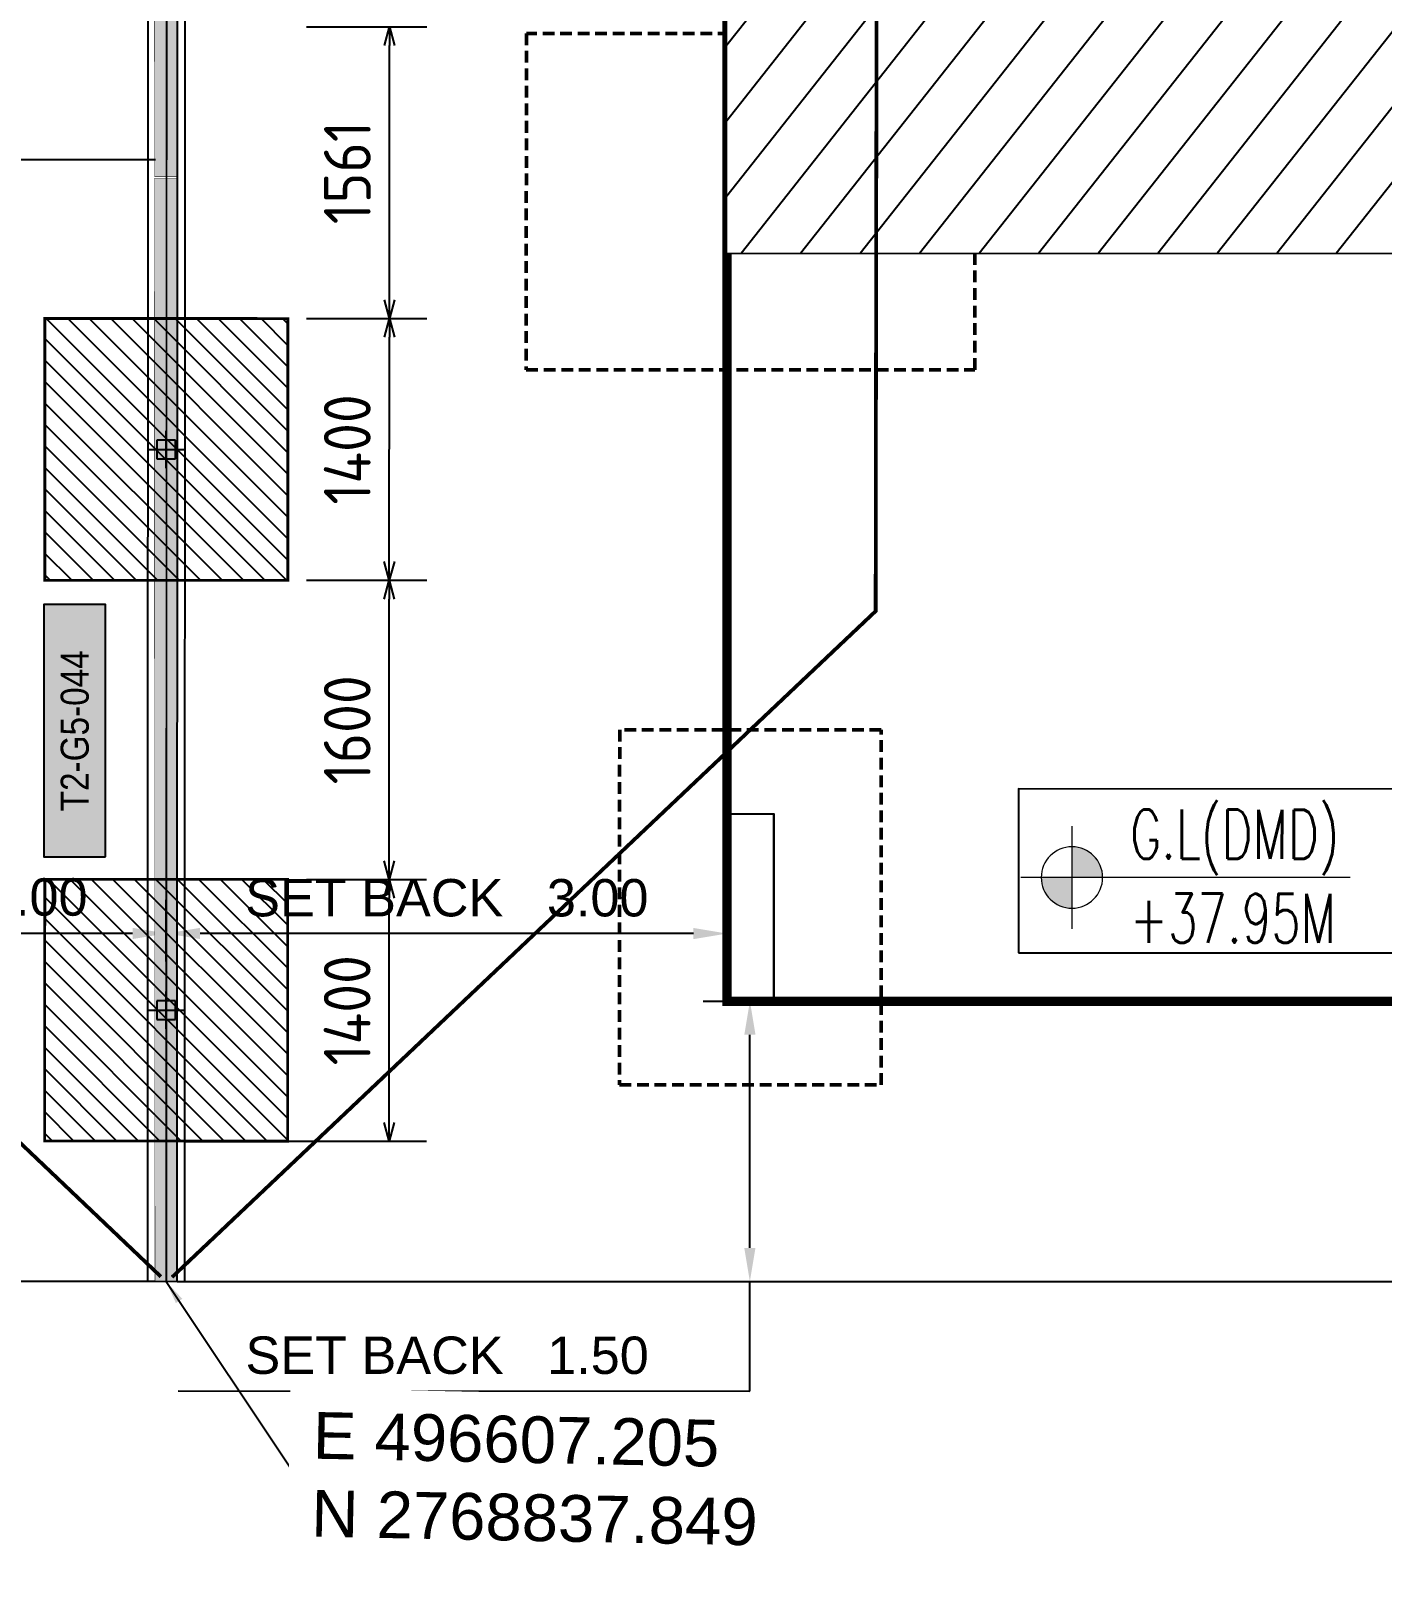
# Model space of a CAD drawing. Header units: centimetres. Extents: x -6122352 to 4157695, y -1694241 to 1947892.
# Drawn here: x 101326 to 108558, y -200306 to -192077 of the extents above; entities that cross this region are included whole.
import ezdxf
from ezdxf.enums import TextEntityAlignment as Align
from ezdxf.xclip import XClip

# ---------------------------------------------------------------- set-up
doc = ezdxf.new("R2010")
doc.units = ezdxf.units.CM
doc.header["$MEASUREMENT"] = 0
doc.header["$XCLIPFRAME"] = 2
doc.header["$PDMODE"] = 66
doc.header["$PDSIZE"] = 100
doc.linetypes.add('DASHED2', pattern=[0.375, 0.25, -0.125])
doc.linetypes.add('XR-AR-END-SETTING OUT PLAN$0$23261-XR-AR-SI-GF$0$HIDDEN', pattern=[0.375, 0.25, -0.125])
for name, color, linetype in [('00-MI-DIM', 7, 'Continuous'), ('23585-XR-AR-BOUNDARY WALLS AND SETBACKS$0$setback', 7, 'XR-AR-END-SETTING OUT PLAN$0$23261-XR-AR-SI-GF$0$HIDDEN'), ('@MI-FOOTINGS', 7, 'Continuous'), ('@MI-MEP', 7, 'Continuous'), ('@MI-REF LAYER', 7, 'Continuous'), ('@MI-TYPE-02', 6, 'Continuous'), ('B_TH_4', 7, 'Continuous'), ('PANEL-TAGS', 7, 'Continuous'), ('XREF1$0$S-LEVELS', 2, 'Continuous'), ('XREF1$0$TYPICAL NEW PROFILE', 3, 'Continuous')]:
    doc.layers.add(name, color=color, linetype=linetype)
doc.layers.add('08-Compound Wall-2', color=6, linetype='Continuous', lineweight=25, true_color=0xff00ff)
doc.layers.add('23585-XR-AR-DAMAC PLOT LIMITS$0$1-End units', color=7, linetype='Continuous', lineweight=5, true_color=0xf8991e)
for name, color, linetype, lineweight in [('@ Foundations', 4, 'DASHED2', 50), ('A-ANNO-TEXT', 3, 'Continuous', 25), ('Text Coordinate', 7, 'Continuous', 15), ('XR-AR-END-SETTING OUT PLAN$0$23585-XR-AR-END-GROUND FLOOR$0$A-GLAZ-SILL', 8, 'Continuous', 5), ('XR-AR-END-SETTING OUT PLAN$0$23585-XR-AR-END-GROUND FLOOR$0$A-GLAZ-WNDO', 232, 'Continuous', 9), ('XR-AR-END-SETTING OUT PLAN$0$23585-XR-AR-END-GROUND FLOOR$0$A-WALL', 7, 'Continuous', 30), ('XR-AR-END-SETTING OUT PLAN$0$23585-XR-AR-END-GROUND FLOOR$0$S-COLS', 51, 'Continuous', 40), ('XR-AR-END-SETTING OUT PLAN$0$23585-XR-AR-END-GROUND FLOOR$0$S-COLS-PATT', 8, 'Continuous', 5), ('XREF1$0$36-TAGLVL', 23, 'Continuous', 9)]:
    doc.layers.add(name, color=color, linetype=linetype, lineweight=lineweight)
doc.styles.add('DIMTEXT', font='romans.shx', dxfattribs={"width": 0.8})
doc.styles.add('PANELTAG_STYLE', font='arial.ttf')
doc.styles.add('Schueco-BEMSTIL', font='isocpeur.ttf', dxfattribs={"width": 0.9})
doc.styles.get("Standard").update_dxf_attribs({"font": 'arial.ttf'})
doc.styles.add('TITLE', font='arial.ttf')
doc.styles.add('XREF1$0$DLT_TEXT', font='romans.shx', dxfattribs={"width": 0.7})
doc.dimstyles.new('DIM-25', dxfattribs={"dimscale": 25, "dimtxt": 2.5, "dimasz": 2.5, "dimexe": 1.25, "dimexo": 0.625, "dimgap": 1, "dimtad": 1, "dimdec": 0, "dimdsep": 46, "dimtxsty": 'DIMTEXT', "dimblk": 'AROW', "dimcen": 2.5, "dimse1": 1, "dimse2": 1, "dimclrd": 1, "dimclre": 1, "dimclrt": 2, "dimadec": 0, "dimazin": 0, "dimtfac": 1, "dimtdec": 0, "dimtmove": 0, "dimatfit": 3, "dimfxl": 1, "dimarcsym": 0})
doc.dimstyles.new('MI- JWC-TXT-2.5 MM', dxfattribs={"dimscale": 1.5, "dimtxt": 2.5, "dimasz": 1, "dimexe": 2, "dimexo": 1, "dimgap": 1, "dimtad": 1, "dimdec": 0, "dimdsep": 46, "dimtxsty": 'Schueco-BEMSTIL', "dimblk": 'OPEN30', "dimcen": 0, "dimdle": 2, "dimclrd": 140, "dimclre": 8, "dimclrt": 40, "dimadec": 0, "dimazin": 2, "dimtfac": 1, "dimtdec": 0, "dimtix": 1, "dimtmove": 2, "dimatfit": 3, "dimldrblk": 'OPEN', "dimfxl": 2, "dimlwd": -1, "dimlwe": -1, "dimarcsym": 0})
doc.dimstyles.get("Standard").update_dxf_attribs({"dimtxt": 5, "dimasz": 0.5, "dimexe": 0.18, "dimexo": 0.0625, "dimgap": 0.09, "dimtad": 0, "dimtih": 1, "dimtoh": 1, "dimdec": 0, "dimzin": 0, "dimdsep": 46, "dimtxsty": 'Standard', "dimcen": 0.09, "dimadec": 0, "dimazin": 0, "dimtfac": 1, "dimtdec": 0, "dimtofl": 0, "dimtmove": 0, "dimatfit": 3, "dimfxl": 1, "dimtolj": 1, "dimtzin": 0, "dimarcsym": 0})

# ---------------------------------------------------------------- blocks, each defined once
blk = doc.blocks.new('23585-XR-AR-BOUNDARY WALLS AND SETBACKS')
at = {"layer": '08-Compound Wall-2'}
blk.add_line((496607.2722570194, 2768837.924429565), (496589.6509861654, 2768854.070672086), dxfattribs=at)
blk.add_lwpolyline([(496578.6956569197, 2768806.737029656), (496561.0741887231, 2768822.883270505), (496567.1882275698, 2768829.5555408), (496571.2418282795, 2768833.979341575), (496575.2950316, 2768838.403145198), (496579.3484299394, 2768842.826943387), (496583.4018299389, 2768847.250743386), (496589.5158710348, 2768853.923213951), (496607.1371430768, 2768837.776970342)], dxfattribs=at)
at = {"layer": '23585-XR-AR-BOUNDARY WALLS AND SETBACKS$0$setback', "ltscale": 40, "const_width": 0.05}
blk.add_lwpolyline([(496593.748284983, 2768854.249662574), (496597.903186983, 2768858.784189372), (496601.9565982166, 2768863.208001631), (496606.0098480267, 2768867.631855995), (496610.0631525763, 2768872.055351822), (496614.1167484082, 2768876.479147272), (496618.270192816, 2768881.012034856), (496632.6469116088, 2768867.837980134), (496628.4939428306, 2768863.305440387), (496624.4405508899, 2768858.881649183), (496620.3871508893, 2768854.457849182), (496616.3337737098, 2768850.034274088), (496612.28035089, 2768845.610449184), (496608.1254734484, 2768841.075949188)], close=True, dxfattribs=at)
blk = doc.blocks.new('A$C9d9485f6')
at = {"layer": 'A-ANNO-TEXT', "rotation": 312.4881850805905}
blk.add_blockref('23585-XR-AR-BOUNDARY WALLS AND SETBACKS', (-2377088.534775567, -1504219.252137818), dxfattribs=at)
blk = doc.blocks.new('23585-XR-AR-DAMAC PLOT LIMITS')
at = {"layer": '23585-XR-AR-DAMAC PLOT LIMITS$0$1-End units', "color": 251, "true_color": 0x636466}
for points in [[(496589.5097000003, 2768854.0645), (496595.6913000001, 2768860.810900001), (496613.3863000004, 2768844.597100001), (496607.2046999997, 2768837.8507)], [(496583.3280999996, 2768847.318299999), (496589.5097000003, 2768854.0645), (496607.2046999997, 2768837.8507), (496601.0232999995, 2768831.104499999)]]:
    blk.add_lwpolyline(points, close=True, dxfattribs=at)
blk = doc.blocks.new('A$Cf093b529')
at = {"layer": 'A-ANNO-TEXT'}
blk.add_blockref('23585-XR-AR-DAMAC PLOT LIMITS', (-495391.9901121984, -2768603.441896566), dxfattribs=at)
blk = doc.blocks.new('A$C5d23761a')
at = {"color": 1, "true_color": 0xeb0000, "const_width": 0.008}
blk.add_lwpolyline([(42.29996946733445, -0.0002729131374508142), (42.29981958447024, -24.00027990015224), (33.14990590047091, -24.00029211514629), (27.1499010687694, -24.00032528792508), (21.14990857895464, -24.00007588742301), (15.14990374678746, -24.00010905996896), (9.149898913688958, -24.00014223298058), (-1.476844772696495e-05, -24.00015444704331), (0, 0), (9.149901337455958, -0.0002703587524592876), (15.15004128497094, -0.0003846453037112951), (21.14991100365296, -0.0002040136605501175), (27.14991583721712, -0.0001708406489342451), (33.1499206693843, -0.00013766810297966)], close=True, dxfattribs=at)
blk = doc.blocks.new('A$C951bc1e7')
at = {"color": 1, "true_color": 0xeb0000, "const_width": 0.007999999999999998}
blk.add_lwpolyline([(42.29813891323283, 0.0002302506472915411), (42.29744856711477, -23.99960459442809), (33.15007804334164, -23.99978882051073), (27.15007321210578, -23.99986194260418), (21.1500683776103, -23.99993506423198), (15.150211003609, -23.99987307190895), (9.150206171441823, -23.99994619353674), (9.915325790643692e-06, -24.00000698748045), (0, 0), (9.150196256116033, 6.079510785639286e-05), (15.15020108735189, 0.0001339167356491089), (21.15007080603391, 0.0003544974606484175), (27.14992818050086, 0.0002925039734691381), (33.15006812801585, 0.0002181679010391235)], close=True, dxfattribs=at)
blk = doc.blocks.new('XR-AR-END-SETTING OUT PLAN$0$23585-XR-AR-END-GROUND FLOOR$0$A$C75a8815d')
at = {"layer": 'XR-AR-END-SETTING OUT PLAN$0$23585-XR-AR-END-GROUND FLOOR$0$S-COLS', "color": 252, "lineweight": 30}
for points in [[(3.814697265625e-06, 0.001664876937866211), (3.814697265625e-06, 550.001665353775), (250.0000038146973, 550.0016646385193), (250.0000038146973, 0.001665115356445312)], [(-0.02838230133056641, -3999.998283624649), (-0.0283818244934082, -2999.99828338623), (249.9716181755066, -2999.998282670975), (249.9716184139252, -3999.998283147812)]]:
    blk.add_lwpolyline(points, close=True, dxfattribs=at)
blk = doc.blocks.new('XR-AR-END-SETTING OUT PLAN')
at = {"layer": 'XR-AR-END-SETTING OUT PLAN$0$23585-XR-AR-END-GROUND FLOOR$0$A-GLAZ-SILL', "color": 8}
blk.add_line((3250.100986972451, 6049.997144699097), (3250.10133947432, 8199.998291492462), dxfattribs=at)
at = {"layer": 'XR-AR-END-SETTING OUT PLAN$0$23585-XR-AR-END-GROUND FLOOR$0$A-GLAZ-WNDO', "color": 8}
for p, q in [((3150.100986912847, 6099.997143745422), (3150.101339116693, 8199.998291015625)), ((3000.100986972451, 6049.997144699097), (3000.100986972451, 6099.997144699097)), ((3000.100986972451, 6099.997144699097), (3150.100986912847, 6099.997143745422)), ((3150.100986912847, 6099.997143745422), (3150.100987151265, 6049.997144699097)), ((3000.100986972451, 6049.997144699097), (3250.100986972451, 6049.997144699097))]:
    blk.add_line(p, q, dxfattribs=at)
for points in [[(3000.100986972451, 6099.997144699097), (3000.101213410497, 7447.998108863831)], [(3050.100986853242, 6746.998108386993), (3050.1009863168, 6099.997145175934)]]:
    blk.add_lwpolyline(points, dxfattribs=at)
at = {"layer": 'XR-AR-END-SETTING OUT PLAN$0$23585-XR-AR-END-GROUND FLOOR$0$A-WALL', "color": 8}
for points in [[(3250.12934859097, 5750.006791114807), (3250.100409820676, 5750.006854534149), (3250.100986972451, 6049.997144699097), (3000.129348531365, 6049.997144699097), (3000.129348650575, 5499.999974727631), (3250.129348769784, 5500.006791591644)], [(3250.129348710179, 5499.998108386993), (7760.105232134461, 5500.00174665451), (7760.105232253671, 5750.00045633316), (3250.129348531365, 5749.997789859772)]]:
    blk.add_lwpolyline(points, close=True, dxfattribs=at)
at = {"layer": 'XR-AR-END-SETTING OUT PLAN$0$23585-XR-AR-END-GROUND FLOOR$0$S-COLS-PATT', "color": 8}
blk.add_blockref('XR-AR-END-SETTING OUT PLAN$0$23585-XR-AR-END-GROUND FLOOR$0$A$C75a8815d', (3000.129344239831, 5499.998310089111), dxfattribs=at)
blk = doc.blocks.new('END UNIT')
at = {"xscale": 0.001, "yscale": 0.001, "zscale": 0.001}
blk.add_blockref('XR-AR-END-SETTING OUT PLAN', (-9.150201729830158, 0), dxfattribs=at)
blk = doc.blocks.new('TH_4')
blk.add_blockref('END UNIT', (495802.3053798428, 2769130.514097063))
blk = doc.blocks.new('23585-XR-AR-MALDIVE-3$0$TH_4')
at = {"layer": 'B_TH_4', "xscale": 1.000039184446315, "yscale": 1.000039184446315, "zscale": 1.000039184446315}
blk.add_blockref('TH_4', (-19.42743905592124, -108.5068616104109), dxfattribs=at)
at = {"layer": '@ Foundations', "linetype": 'DASHED2', "ltscale": 0.25}
for points in [[(495797.4803283018, 2769135.38977991), (495797.4803283018, 2769137.18977991), (495795.0803283018, 2769137.18977991), (495795.0803283018, 2769135.38977991)], [(495795.5803283018, 2769131.56477991), (495796.9803283018, 2769131.56477991), (495796.9803283018, 2769133.46477991), (495795.5803283018, 2769133.46477991)]]:
    blk.add_lwpolyline(points, close=True, dxfattribs=at)
blk = doc.blocks.new('XREF1$0$LVL  ATTR')
at = {"color": 7}
blk.add_wipeout([(-0.33727806633866564, 0.38352486299273547), (1.8973092599409713, 0.38352486299273547), (1.8973092599409713, -0.45047952129880775), (-0.33727806633866564, -0.4504795212988073)], dxfattribs=at)
at = {"layer": 'XREF1$0$36-TAGLVL', "extrusion": (-4.888139810645865e-07, 1.406522031717416e-17, 0.9999999999998805)}
h = blk.add_hatch(color=252, dxfattribs=at)
h.paths.add_polyline_path([(-0.06536514837319736, 0.1562500046566129, 0.4142135623730951), (-0.2216151483731973, 4.656612873077392e-09), (-0.06536514837319736, 4.656612873077392e-09)])
h.paths.add_polyline_path([(0.09088485162680264, 4.656612873077392e-09), (-0.06536514837319736, 4.656612873077392e-09), (-0.06536514837319736, -0.1562499953433871, 0.4142135623730951)])
at = {"layer": 'XREF1$0$36-TAGLVL', "extrusion": (-4.888139810645865e-07, 1.406522031717408e-17, 0.9999999999998805)}
for p, q in [((-0.06536515014719235, -0.2604166821887048), (-0.06536515014719235, 0.2604166511446238)), ((1.351057254982072, -1.396983861923218e-08, 5.262988010916589e-07), (-0.3253053234689158, -1.396983861923218e-08, -1.018362459642307e-07))]:
    blk.add_line(p, q, dxfattribs=at)
blk.add_circle((-0.06536514830387681, -4.494034574497252e-25, 3.195139836529895e-08), 0.15625, dxfattribs=at)
at = {"layer": 'XREF1$0$S-LEVELS', "color": 1}
blk.add_lwpolyline([(-0.3372780663386656, 0.3835248629927364), (1.897309259940972, 0.3835248629927364), (1.897309259940972, -0.4504795212988069), (-0.3372780663386656, -0.4504795212988069)], close=True, dxfattribs=at)
at = {"layer": 'XREF1$0$TYPICAL NEW PROFILE', "color": 3, "style": 'XREF1$0$DLT_TEXT', "width": 0.7}
for tag, p in [('+0.00M', (0.2413431143818681, 0.067100426539497, -0.0001437184612911057)), ('S.S.L', (0.2413431143818681, -0.3452672204089993, -0.0001437184612911057))]:
    blk.add_attdef(tag, p, '', height=0.2500000000000001, dxfattribs=at)
blk = doc.blocks.new('AROW')
at = {"color": 1, "ltscale": 100}
for p, q in [((0, 0), (-3, 0)), ((-1.455191522836685e-11, -1), (-1.455191522836685e-11, 1))]:
    blk.add_line(p, q, dxfattribs=at)
blk.add_solid([(-1.279999999998836, 0.2133333333331393), (-1.279999999998836, -0.2133333333331393), (0, 0)], dxfattribs=at)
blk = doc.blocks.new('*D638')
at = {"layer": '@MI-REF LAYER', "color": 1, "lineweight": -2, "transparency": 16777216}
for p, q in [((100702.3352068039, -198765.9012809661), (100703.3528534912, -192766.1503695697)), ((101992.7713023184, -192766.2440740496), (100703.2278746949, -192766.0253483696)), ((101991.7536132274, -198766.2449854423), (100702.2101856039, -198766.0262597624))]:
    blk.add_line(p, q, dxfattribs=at)
at = {"layer": 'Defpoints', "color": 0, "transparency": 16777216}
for p in [(100703.3528746931, -192766.0253695715), (101992.8963023166, -192766.2440952514), (101991.8786132256, -198766.2450066442)]:
    blk.add_point(p, dxfattribs=at)
at = {"layer": '@MI-REF LAYER', "color": 1, "lineweight": -2, "transparency": 16777216, "xscale": 0.125, "yscale": 0.125, "zscale": 0.125}
for p, rotation in [((100703.3528746931, -192766.0253695715), 89.99028178660765), ((100702.3351856021, -198766.0262809643), 269.9902817866077)]:
    blk.add_blockref('AROW', p, dxfattribs=dict(at, rotation=rotation))
at = {"layer": '@MI-REF LAYER', "color": 2, "transparency": 16777216, "insert": (100702.7190301494, -195766.0258040661), "char_height": 0.15, "attachment_point": 5, "rotation": 89.99028178660765, "style": 'DIMTEXT'}
blk.add_mtext('6000001', dxfattribs=at)
blk = doc.blocks.new('*D537')
at = {"color": 0, "lineweight": -2, "transparency": 16777216}
for p, q in [((494359.1846824079, 2767861.884067627), (494359.1846824079, 2767862.214717006)), ((494362.1848248211, 2767861.884060061), (494362.1848248211, 2767862.214717006)), ((494362.0048248211, 2767862.034717006), (494359.3646824079, 2767862.034717006))]:
    blk.add_line(p, q, dxfattribs=at)
at = {"color": 0, "transparency": 16777216}
for points in [[(494359.3646824079, 2767862.064717006), (494359.3646824079, 2767862.004717006), (494359.1846824079, 2767862.034717006)], [(494362.0048248211, 2767862.064717006), (494362.0048248211, 2767862.004717006), (494362.1848248211, 2767862.034717006)]]:
    blk.add_solid(points, dxfattribs=at)
at = {"layer": 'Defpoints', "color": 0, "transparency": 16777216}
for p in [(494359.1846824079, 2767862.034717006), (494359.1846824079, 2767861.821567627), (494362.1848248211, 2767861.821560061)]:
    blk.add_point(p, dxfattribs=at)
at = {"color": 0, "transparency": 16777216, "insert": (494360.6847536145, 2767862.22819586), "char_height": 0.2, "attachment_point": 5}
blk.add_mtext('\\A1;SET BACK   3.00', dxfattribs=at)
blk = doc.blocks.new('*D564')
at = {"color": 0, "lineweight": -2, "transparency": 16777216}
for p, q in [((-1.872517165981005e-05, -22.42057588254102), (-1.872517166030595e-05, -21.95793368940242)), ((2.999873409047748, -22.43373962235637), (2.999873409047748, -21.95793368940241)), ((2.819873409047748, -22.13793368940241), (0.1799812748283399, -22.13793368940242))]:
    blk.add_line(p, q, dxfattribs=at)
at = {"color": 0, "transparency": 16777216}
for points in [[(0.1799812748283399, -22.10793368940242), (0.1799812748283399, -22.16793368940242), (-1.872517166011301e-05, -22.13793368940242)], [(2.819873409047748, -22.10793368940241), (2.819873409047748, -22.16793368940241), (2.999873409047748, -22.13793368940241)]]:
    blk.add_solid(points, dxfattribs=at)
at = {"layer": 'Defpoints', "color": 0, "transparency": 16777216}
for p in [(-1.872517168519768e-05, -22.13793368940242), (-1.872517168521881e-05, -22.48307588254102), (2.999873409047723, -22.49623962235637)]:
    blk.add_point(p, dxfattribs=at)
at = {"color": 0, "transparency": 16777216, "insert": (1.499927341938044, -21.94793368940242), "char_height": 0.2, "attachment_point": 5}
blk.add_mtext('\\A1;SET BACK   3.00', dxfattribs=at)
blk = doc.blocks.new('*D566')
at = {"color": 0, "lineweight": -2, "transparency": 16777216}
for p, q in [((2.871133206877878, -22.49943374586292), (3.301984327677658, -22.49943374586292)), ((3.12198432767766, -23.81942170106806), (3.121984327677659, -22.67943374586292)), ((2.721222217194758, -23.99942170106806), (3.30198432767766, -23.99942170106806)), ((3.12198432767766, -24.58513658191077), (3.12198432767766, -23.99942170106806)), ((0.06198432767766014, -24.58513658191077), (3.12198432767766, -24.58513658191077))]:
    blk.add_line(p, q, dxfattribs=at)
at = {"color": 0, "transparency": 16777216}
for points in [[(3.091984327677659, -22.67943374586292), (3.151984327677658, -22.67943374586292), (3.121984327677658, -22.49943374586292)], [(3.09198432767766, -23.81942170106806), (3.15198432767766, -23.81942170106806), (3.12198432767766, -23.99942170106806)]]:
    blk.add_solid(points, dxfattribs=at)
at = {"layer": 'Defpoints', "color": 0, "transparency": 16777216}
for p in [(2.808633206877858, -22.49943374586292), (3.121984327677639, -22.49943374586292), (2.658722217194737, -23.99942170106807)]:
    blk.add_point(p, dxfattribs=at)
at = {"color": 0, "transparency": 16777216, "insert": (1.501984327677659, -24.39513658191077), "char_height": 0.2, "attachment_point": 5}
blk.add_mtext('\\A1;SET BACK   1.50', dxfattribs=at)
blk = doc.blocks.new('T2-FOOTING PLAN')
at = {"layer": '@MI-FOOTINGS', "transparency": 33554679}
h = blk.add_hatch(dxfattribs=at)
h.set_pattern_fill('ANSI31', color=8, scale=650)
h.set_pattern_definition([(45, (0, 0), (-57.45242597140699, 57.45242597140699), [])])
h.paths.add_polyline_path([(-700, 650), (700, 650), (700, -650), (-700, -650)])
at = {"layer": '@MI-FOOTINGS', "color": 160, "true_color": 0x3340f0, "const_width": 15}
blk.add_lwpolyline([(-700, 650), (700, 650), (700, -650), (-700, -650)], close=True, dxfattribs=at)
at = {"layer": '@MI-FOOTINGS', "color": 30}
blk.add_point((0, 0), dxfattribs=at)
blk = doc.blocks.new('_Open30')
at = {"color": 0, "linetype": 'ByBlock', "lineweight": -2}
for p, q in [((-1, 0.26794919), (0, 0)), ((0, 0), (-1, -0.26794919)), ((0, 0), (-1, 0))]:
    blk.add_line(p, q, dxfattribs=at)
blk = doc.blocks.new('*D761')
at = {"layer": '00-MI-DIM', "color": 8, "transparency": 16777216}
for p, q in [((750.4594163940636, -159.5917224492179), (750.4594163940639, -1393.432728080103)), ((2150.459416394064, -749.9980812547602), (2150.459416394064, -1393.432728080103))]:
    blk.add_line(p, q, dxfattribs=at)
at = {"layer": '00-MI-DIM', "color": 140, "transparency": 16777216}
blk.add_line((850.4594163940639, -1193.432728080103), (2050.459416394064, -1193.432728080103), dxfattribs=at)
at = {"layer": 'Defpoints', "color": 0, "transparency": 16777216}
for p in [(750.4594163940635, -59.5917224492183), (2150.459416394063, -649.9980812547615), (2150.459416394063, -1193.432728080104)]:
    blk.add_point(p, dxfattribs=at)
at = {"layer": '00-MI-DIM', "color": 140, "transparency": 16777216, "xscale": 100, "yscale": 100, "zscale": 100, "rotation": 179.9999999999999}
blk.add_blockref('_Open30', (750.4594163940639, -1193.432728080103), dxfattribs=at)
at = {"layer": '00-MI-DIM', "color": 140, "transparency": 16777216, "xscale": 100, "yscale": 100, "zscale": 100}
blk.add_blockref('_Open30', (2150.459416394064, -1193.432728080103), dxfattribs=at)
at = {"layer": '00-MI-DIM', "color": 40, "transparency": 16777216, "insert": (1450.459416394064, -968.4327280801036), "char_height": 250, "attachment_point": 5, "style": 'Schueco-BEMSTIL'}
blk.add_mtext('1400', dxfattribs=at)
blk = doc.blocks.new('_Open')
at = {"color": 0, "linetype": 'ByBlock', "lineweight": -2}
for p, q in [((-1, 0.1666666666666667), (0, 0)), ((-1, -0.1666666666666667), (0, 0)), ((0, 0), (-1, 0))]:
    blk.add_line(p, q, dxfattribs=at)
blk = doc.blocks.new('*D762')
at = {"layer": '00-MI-DIM', "color": 8, "transparency": 16777216}
for p, q in [((2150.459416394064, -749.9980812547788), (2150.459416394064, -1393.432728080114)), ((3750.459463168372, -749.9995970388678), (3750.459463168373, -1393.432728080113))]:
    blk.add_line(p, q, dxfattribs=at)
at = {"layer": '00-MI-DIM', "color": 140, "transparency": 16777216}
blk.add_line((2250.459416394064, -1193.432728080114), (3650.459463168373, -1193.432728080113), dxfattribs=at)
at = {"layer": 'Defpoints', "color": 0, "transparency": 16777216}
for p in [(2150.459416394063, -649.99808125478), (3750.459463168371, -649.9995970388699), (3750.459463168371, -1193.432728080115)]:
    blk.add_point(p, dxfattribs=at)
at = {"layer": '00-MI-DIM', "color": 140, "transparency": 16777216, "xscale": 100, "yscale": 100, "zscale": 100, "rotation": 179.9999999999999}
blk.add_blockref('_Open30', (2150.459416394064, -1193.432728080114), dxfattribs=at)
at = {"layer": '00-MI-DIM', "color": 140, "transparency": 16777216, "xscale": 100, "yscale": 100, "zscale": 100}
blk.add_blockref('_Open30', (3750.459463168373, -1193.432728080113), dxfattribs=at)
at = {"layer": '00-MI-DIM', "color": 40, "transparency": 16777216, "insert": (2950.459439781218, -968.4327280801145), "char_height": 250, "attachment_point": 5, "style": 'Schueco-BEMSTIL'}
blk.add_mtext('1600', dxfattribs=at)
blk = doc.blocks.new('*D777')
at = {"layer": '00-MI-DIM', "color": 8, "transparency": 16777216}
for p, q in [((3750.459463168372, -749.9995970389697), (3750.459463168373, -1393.4327280802)), ((5150.4594631684, -749.9995970390561), (5150.4594631684, -1393.432728080199))]:
    blk.add_line(p, q, dxfattribs=at)
at = {"layer": '00-MI-DIM', "color": 140, "transparency": 16777216}
blk.add_line((3850.459463168373, -1193.4327280802), (5050.4594631684, -1193.4327280802), dxfattribs=at)
at = {"layer": 'Defpoints', "color": 0, "transparency": 16777216}
for p in [(3750.459463168371, -649.9995970389717), (5150.4594631684, -649.999597039059), (5150.459463168399, -1193.432728080202)]:
    blk.add_point(p, dxfattribs=at)
at = {"layer": '00-MI-DIM', "color": 140, "transparency": 16777216, "xscale": 100, "yscale": 100, "zscale": 100, "rotation": 179.9999999999999}
blk.add_blockref('_Open30', (3750.459463168373, -1193.4327280802), dxfattribs=at)
at = {"layer": '00-MI-DIM', "color": 140, "transparency": 16777216, "xscale": 100, "yscale": 100, "zscale": 100}
blk.add_blockref('_Open30', (5150.4594631684, -1193.432728080199), dxfattribs=at)
at = {"layer": '00-MI-DIM', "color": 40, "transparency": 16777216, "insert": (4450.459463168387, -968.4327280802017), "char_height": 250, "attachment_point": 5, "style": 'Schueco-BEMSTIL'}
blk.add_mtext('1400', dxfattribs=at)
blk = doc.blocks.new('*D778')
at = {"layer": '00-MI-DIM', "color": 8, "transparency": 16777216}
for p, q in [((5150.4594631684, -749.9995970389688), (5150.4594631684, -1393.432728080091)), ((6711.385692516689, -748.9213934667603), (6711.385692516689, -1393.432728080091))]:
    blk.add_line(p, q, dxfattribs=at)
at = {"layer": '00-MI-DIM', "color": 140, "transparency": 16777216}
blk.add_line((5250.4594631684, -1193.432728080091), (6611.385692516689, -1193.432728080091), dxfattribs=at)
at = {"layer": 'Defpoints', "color": 0, "transparency": 16777216}
for p in [(5150.4594631684, -649.9995970389717), (6711.385692516687, -648.921393466764), (6711.385692516687, -1193.432728080094)]:
    blk.add_point(p, dxfattribs=at)
at = {"layer": '00-MI-DIM', "color": 140, "transparency": 16777216, "xscale": 100, "yscale": 100, "zscale": 100, "rotation": 179.9999999999999}
blk.add_blockref('_Open30', (5150.4594631684, -1193.432728080091), dxfattribs=at)
at = {"layer": '00-MI-DIM', "color": 140, "transparency": 16777216, "xscale": 100, "yscale": 100, "zscale": 100}
blk.add_blockref('_Open30', (6711.385692516689, -1193.432728080091), dxfattribs=at)
at = {"layer": '00-MI-DIM', "color": 40, "transparency": 16777216, "insert": (5930.922577842543, -968.4327280800932), "char_height": 250, "attachment_point": 5, "style": 'Schueco-BEMSTIL'}
blk.add_mtext('1561', dxfattribs=at)
blk = doc.blocks.new('PANELTAG')
at = {"layer": 'PANEL-TAGS', "color": 1}
blk.add_lwpolyline([(-13.49999999999989, -3.300000000000182), (13.50000000000011, -3.300000000000182), (13.50000000000011, 3.299999999999727), (-13.49999999999989, 3.299999999999727)], close=True, dxfattribs=at)
at = {"layer": 'PANEL-TAGS', "color": 40, "true_color": 0xffd700}
blk.add_solid([(-13.49999999999989, -3.300000000000182), (13.50000000000011, -3.300000000000182), (-13.49999999999989, 3.299999999999727), (13.50000000000011, 3.299999999999727)], dxfattribs=at)
at = {"layer": 'PANEL-TAGS', "color": 5, "style": 'PANELTAG_STYLE', "width": 0.85}
blk.add_attdef('TAGNO', text='', height=3, dxfattribs=at).set_placement((1.13686837721616e-13, -4.547473508864641e-13), align=Align.MIDDLE)
blk = doc.blocks.new('A$Cb8ceda06')
at = {"color": 1, "true_color": 0xeb0000, "const_width": 0.008}
blk.add_lwpolyline([(42.29996946733445, -0.0002729129046201706), (42.29981958400458, -24.00027990015224), (33.14990590047091, -24.00029211491346), (27.14990106830373, -24.00032528769225), (21.14990857895464, -24.00007588742301), (15.14990374678746, -24.00010905973613), (9.149898913223296, -24.00014223298058), (-1.476891338825226e-05, -24.00015444681048), (0, 0), (9.149901336990297, -0.0002703587524592876), (15.15004128497094, -0.0003846450708806515), (21.14991100365296, -0.0002040136605501175), (27.14991583721712, -0.0001708404161036015), (33.1499206693843, -0.00013766810297966)], close=True, dxfattribs=at)
dim = blk.add_linear_dim(base=(39.29979706666199, -22.13820575457066), p1=(42.29993947985349, -22.35136269964278), p2=(39.29979706666199, -22.35135513404384), text='SET BACK   <>', dimstyle='Standard', override={"dimtxt": 0.2, "dimtad": 1, "dimtih": 0, "dimdec": 2})
dim.commit()
dim.dimension.update_dxf_attribs({"geometry": '*D537', "text_midpoint": (40.79986827325774, -21.94472690066323), "insert": (-494319.8848853412, -2767884.172922761)})
blk = doc.blocks.new('A$C5071fc5c')
at = {"color": 1, "true_color": 0xeb0000, "const_width": 0.008}
blk.add_lwpolyline([(42.29813891276717, 0.0002302504144608974), (42.29744856711477, -23.99960459442809), (33.15007804287598, -23.9997888202779), (27.15007321164012, -23.99986194237135), (21.1500683776103, -23.99993506446481), (15.150211003609, -23.99987307167612), (9.150206171441823, -23.99994619376957), (9.915325790643692e-06, -24.00000698748045), (0, 0), (9.150196255650371, 6.079487502574921e-05), (15.15020108735189, 0.0001339167356491089), (21.15007080603391, 0.0003544979263097048), (27.1499281800352, 0.0002925042062997818), (33.15006812801585, 0.0002181681338697672)], close=True, dxfattribs=at)
dim = blk.add_linear_dim(base=(-1.872517168519768e-05, -22.13793368940242), p1=(2.999873409047723, -22.49623962235637), p2=(-1.872517168521881e-05, -22.48307588254102), text='SET BACK   <>', dimstyle='Standard', override={"dimtxt": 0.2, "dimtad": 1, "dimtih": 0, "dimdec": 2})
dim.commit()
dim.dimension.update_dxf_attribs({"geometry": '*D564', "text_midpoint": (1.499927341938019, -21.94793368940242)})
dim = blk.add_linear_dim(base=(3.121984327677639, -22.49943374586292), p1=(2.658722217194736, -23.99942170106806), p2=(2.808633206877857, -22.49943374586292), angle=90, text='SET BACK   <>', dimstyle='Standard', override={"dimtxt": 0.2, "dimtad": 1, "dimtih": 0, "dimdec": 2, "dimtmove": 1})
dim.commit()
dim.dimension.update_dxf_attribs({"geometry": '*D566', "text_midpoint": (3.121984315570444, -24.58513658191077), "dimtype": 128})
blk = doc.blocks.new('A$Cf744b3d2')
at = {"layer": '@MI-TYPE-02'}
h = blk.add_hatch(color=256, dxfattribs=at)
h.dxf.hatch_style = 1
h.paths.add_polyline_path([(5901.406811821071, 63.2088339099646), (-0.4458329489862081, 59.99999714994919), (-0.4668720423651394, -60.00000100570469), (5901.385772727663, -56.79116424568201)])
h.paths.add_polyline_path([(11911.40671944994, 62.15512598369969), (5911.406811667373, 63.20708065230428), (5911.385772573994, -56.79291750335688), (11911.38568035662, -57.84487217195419)])
h.paths.add_polyline_path([(17921.40662707892, 61.10141805747844), (11921.4067192963, 62.15337272609759), (11921.38568020292, -57.84662542956357), (17921.38558798557, -58.89858009817544)])
h.paths.add_polyline_path([(23931.40653470781, 60.04771013115533), (17931.40662692525, 61.0996647997672), (17931.38558783184, -58.90033335589396), (23931.38549561449, -59.95228802450583)])
h.paths.add_polyline_path([(24070.91296065273, 60.03057147288928), (30070.91296065273, 60.03057147288928), (30070.91296065273, -59.96942852711072), (24070.91296065273, -59.969428527118)])
h.paths.add_polyline_path([(30080.91296065276, 60.03057147282379), (36080.91296065273, 60.03057147281652), (36080.91296065273, -59.96942852718348), (30080.91296065273, -59.96942852717621)])
h.paths.add_polyline_path([(36090.91296065279, 60.03057147264917), (42090.91296065276, 60.03057147264917), (42090.91296065276, -59.96942852735083), (36090.91296065276, -59.96942852735083)])
h.paths.add_polyline_path([(42100.91296065276, 60.03057147252548), (47999.96895569476, 59.7409621197512), (47999.96895569476, -60.2590378802488), (42100.91296065276, -59.96942852747452)])
at = {"layer": '@MI-TYPE-02', "const_width": 2.5}
for points in [[(5901.406811821071, 63.2088339099646), (-0.4458329489862081, 59.99999714994919), (-0.4668720423651394, -60.00000100570469), (5901.385772727663, -56.79116424568201)], [(11911.40671944994, 62.15512598369969), (5911.406811667373, 63.20708065230428), (5911.385772573994, -56.79291750335688), (11911.38568035662, -57.84487217195419)]]:
    blk.add_lwpolyline(points, close=True, dxfattribs=at)
at = {"layer": '@MI-FOOTINGS'}
for p in [(1450.459416394064, 0.001918745219882112), (4450.459463168372, 0.0004029610281577334)]:
    blk.add_blockref('T2-FOOTING PLAN', p, dxfattribs=at)
at = {"layer": '00-MI-DIM'}
for base, p1, p2, picture, middle in [((2150.459416394063, -1193.432728080104), (750.4594163940637, -59.59172244921831), (2150.459416394064, -649.9980812547616), '*D761', (1450.459416394063, -968.4327280801037)), ((3750.459463168371, -1193.432728080115), (2150.459416394064, -649.9980812547801), (3750.459463168372, -649.99959703887), '*D762', (2950.459439781217, -968.4327280801149)), ((5150.459463168399, -1193.432728080202), (3750.459463168372, -649.9995970389718), (5150.459463168401, -649.9995970390592), '*D777', (4450.459463168386, -968.4327280802023))]:
    dim = blk.add_linear_dim(base=base, p1=p1, p2=p2, dimstyle='MI- JWC-TXT-2.5 MM', dxfattribs=at)
    dim.commit()
    dim.dimension.update_dxf_attribs({"geometry": picture, "text_midpoint": middle})
dim = blk.add_linear_dim(base=(6711.385692516658, -1193.432728080094), p1=(5150.459463168372, -649.9995970389718), p2=(6711.385692516662, -648.9213934667641), dimstyle='MI- JWC-TXT-2.5 MM', dxfattribs=at)
dim.commit()
dim.dimension.update_dxf_attribs({"geometry": '*D778', "text_midpoint": (5930.922577842514, -968.4327280800941), "insert": (-2.91038304567337e-11, 0)})

msp = doc.modelspace()

# ---------------------------------------------------------------- linework, layer by layer
at = {"layer": '@MI-REF LAYER', "color": 1, "const_width": 20}
msp.add_lwpolyline([(102022.6837172297, -198741.3427259635), (98267.08176582982, -195170.7125698717), (98283.01195343984, -183024.3167721858), (97674.62502128433, -183020.4554334115), (98283.01195343984, -183024.3167721858), (98304.75696539738, -178468.251313762), (102024.8707462867, -174863.6938390384)], dxfattribs=at)

# ---------------------------------------------------------------- block references
at = {"layer": '@MI-MEP', "color": 10, "xscale": 1000, "yscale": 1000, "zscale": 1000}
for name, p, rotation in [('A$C5d23761a', (59756.31331678422, -174758.47772733), 359.9898452813093), ('A$C951bc1e7', (102056.281946262, -174767.0904559565), 359.9906323541645)]:
    msp.add_blockref(name, p, dxfattribs=dict(at, rotation=rotation))
at = {"layer": '@MI-REF LAYER', "xscale": 1000, "yscale": 1000, "zscale": 1000}
msp.add_blockref('A$C9d9485f6', (-23958.95045533385, 48155.57226163784), dxfattribs=at)
at = {"layer": '@MI-REF LAYER', "xscale": 1000, "yscale": 1000, "zscale": 1000, "rotation": 312.4882903633292}
msp.add_blockref('A$Cf093b529', (-891608.7329339073, 539022.7201118186), dxfattribs=at)
at = {"layer": '@MI-REF LAYER', "color": 10, "xscale": 1000, "yscale": 1000, "zscale": 1000, "rotation": 359.9864044243704}
msp.add_blockref('A$Cb8ceda06', (59756.31357609036, -174757.0213335406), dxfattribs=at)
at = {"layer": 'PANEL-TAGS'}
ref = msp.add_blockref('PANELTAG', (101561.4298685479, -195821.2495000002), dxfattribs=dict(at, xscale=50, yscale=50, zscale=50, rotation=90))
ref.add_attrib('TAGNO', 'T2-G5-044', dxfattribs={"color": 5, "height": 150, "rotation": 90, "style": 'PANELTAG_STYLE', "width": 0.8499999999999999}).set_placement((101561.4298685479, -195821.2495000002), align=Align.MIDDLE_CENTER)

# ---------------------------------------------------------------- dimensions: what is measured, and where the dimension line sits
at = {"layer": '@MI-REF LAYER', "color": 10}
dim = msp.add_aligned_dim(p1=(101991.8786132256, -198766.2450066442), p2=(101992.8963023166, -192766.2440952514), distance=1289.5434461730613, dimstyle='DIM-25', override={"dimtxt": 0.006, "dimasz": 0.005, "dimexe": 0.005, "dimexo": 0.005, "dimgap": 0.002, "dimlfac": 1000, "dimse1": 0, "dimse2": 0, "dimtmove": 1}, dxfattribs=at)
dim.commit()
dim.dimension.update_dxf_attribs({"geometry": '*D638', "text_midpoint": (100702.7190301494, -195766.0258040661)})

# ---------------------------------------------------------------- next in the draw order: block references
at = {"layer": '@MI-REF LAYER'}
ref = msp.add_blockref('23585-XR-AR-MALDIVE-3$0$TH_4', (-496200594.9188838, -2769238010.657758), dxfattribs=dict(at, xscale=1000, yscale=1000, zscale=1000, rotation=359.9894579927457))
XClip(ref).set_block_clipping_path([(495793.2129440373, 2769130.511874687), (495793.2151333401, 2769154.452708577), (495802.29247585824, 2769154.4001012277), (495808.2924773204, 2769154.406963835), (495814.292345406, 2769154.4139737505), (495820.29219429987, 2769154.4207010698), (495826.2923302837, 2769154.4274163703), (495835.25317869335, 2769154.4537565196), (495835.25074603036, 2769130.513900499)])

# ---------------------------------------------------------------- next in the draw order: leaders
at = {"layer": 'Text Coordinate', "color": 10, "annotation_type": 0, "has_hookline": 1, "hookline_direction": 0, "horizontal_direction": (0.6754395148645052, -0.7374153929499992, 0)}
msp.add_leader([(102050.4370016371, -198767.3377786971), (102723.0257242676, -199773.6477955473)], dimstyle='Standard', override={"dimasz": 125}, dxfattribs=at)

# ---------------------------------------------------------------- next in the draw order: wipeouts: each hides what was drawn before it
at = {"color": 10}
msp.add_wipeout([(141350.4866106167, -193268.34145460784), (141351.12394265438, -178994.51003818167), (135102.74947308138, -178989.93417883897), (135102.7770902799, -179294.75786210588), (111301.34285049453, -179292.23631697413), (111301.3611570172, -178992.65776572702), (105051.25007349424, -178992.27586951584), (105050.8416773768, -193266.1234742537), (141350.48633858754, -193272.80223591236)], dxfattribs=at).dxf.layer = '@MI-REF LAYER'

# ---------------------------------------------------------------- next in the draw order: hatches: boundary and pattern name
at = {"layer": '@MI-REF LAYER', "transparency": 33554508}
h = msp.add_hatch(dxfattribs=at)
h.set_pattern_fill('ANSI31', color=256, scale=1999.999998458916, angle=186.7223562192661)
h.set_pattern_definition([(231.7223562192661, (0, 0), (196.2545353839106, -154.8681931350904), [])])
h.paths.add_polyline_path([(141350.486338213, -193272.8021524387), (141352.9065534718, -178994.5101178045), (135102.7463265465, -178994.231045718), (135102.5262202741, -179294.7880392057), (111301.5937864621, -179292.2363437183), (111301.660408785, -178992.673955124), (105051.2500727198, -178992.2920142412), (105050.7671243165, -193266.1234605733)])

# ---------------------------------------------------------------- next in the draw order: linework, layer by layer
at = {"layer": '@MI-REF LAYER', "color": 1, "const_width": 20}
msp.add_lwpolyline([(102082.4484430603, -198743.7882282843), (105847.1818632769, -195181.1270481916), (105855.7851077405, -189471.0485927861), (106797.7778254533, -189470.1085918947), (105855.7851077405, -189471.0485927861), (105855.405478958, -178476.4781979451), (102080.6961304726, -174861.5616187578)], dxfattribs=at)
at = {"layer": '@MI-REF LAYER', "const_width": 5.000000000000001}
msp.add_lwpolyline([(141350.486338213, -193272.8021524387), (141352.9065534718, -178994.5101178045), (135102.7463265465, -178994.231045718), (135102.5262202741, -179294.7880392057), (111301.5937864621, -179292.2363437183), (111301.660408785, -178992.673955124), (105051.2500727198, -178992.2920142412), (105050.7671243165, -193266.1234605733)], close=True, dxfattribs=at)

# ---------------------------------------------------------------- next in the draw order: block references
at = {"layer": '@MI-REF LAYER', "color": 7}
ref = msp.add_blockref('XREF1$0$LVL  ATTR', (106966.2393913161, -196605.9850660255, -1.028711233885912e-09), dxfattribs=dict(at, xscale=-1051.480567989675, yscale=1051.480567989676, zscale=1051.480567989675, rotation=179.9900720295695))
ref.add_attrib('S.S.L', 'G.L(DMD)', (107209.3030816522, -196505.8555506862, -0.1511171703383116), dxfattribs={"layer": 'XREF1$0$TYPICAL NEW PROFILE', "color": 3, "height": 262.8701419974187, "rotation": 359.9900753206326, "style": 'XREF1$0$DLT_TEXT', "width": 0.7})
ref.add_attrib('+0.00M', '+37.95M ', (107206.9997191855, -196955.1901496882, -0.1511171703383116), dxfattribs={"layer": 'XREF1$0$TYPICAL NEW PROFILE', "color": 3, "height": 262.8701419974187, "rotation": 359.9900753206326, "style": 'XREF1$0$DLT_TEXT', "width": 0.7})

# ---------------------------------------------------------------- next in the draw order: block references
at = {"layer": '@MI-REF LAYER', "color": 10, "xscale": 1000, "yscale": 1000, "zscale": 1000, "rotation": 359.9902286226448}
msp.add_blockref('A$C5071fc5c', (102056.2818883551, -174767.3761034147), dxfattribs=at)
at = {"layer": '@MI-TYPE-02', "rotation": 89.98973417812736}
msp.add_blockref('A$Cf744b3d2', (102050.7608578677, -198766.4541096367), dxfattribs=at)

# ---------------------------------------------------------------- next in the draw order: texts
at = {"layer": 'Text Coordinate', "color": 7, "insert": (102832.0523577719, -199799.8406388853), "char_height": 250, "attachment_point": 4, "rotation": 358.86328745021535, "style": 'TITLE', "bg_fill": 3, "box_fill_scale": 1.5, "bg_fill_color": 256, "bg_fill_true_color": 13158600, "bg_fill_transparency": 0}
msp.add_mtext('E 496607.205\\PN 2768837.849', dxfattribs=at)

doc.saveas('drawing.dxf')
